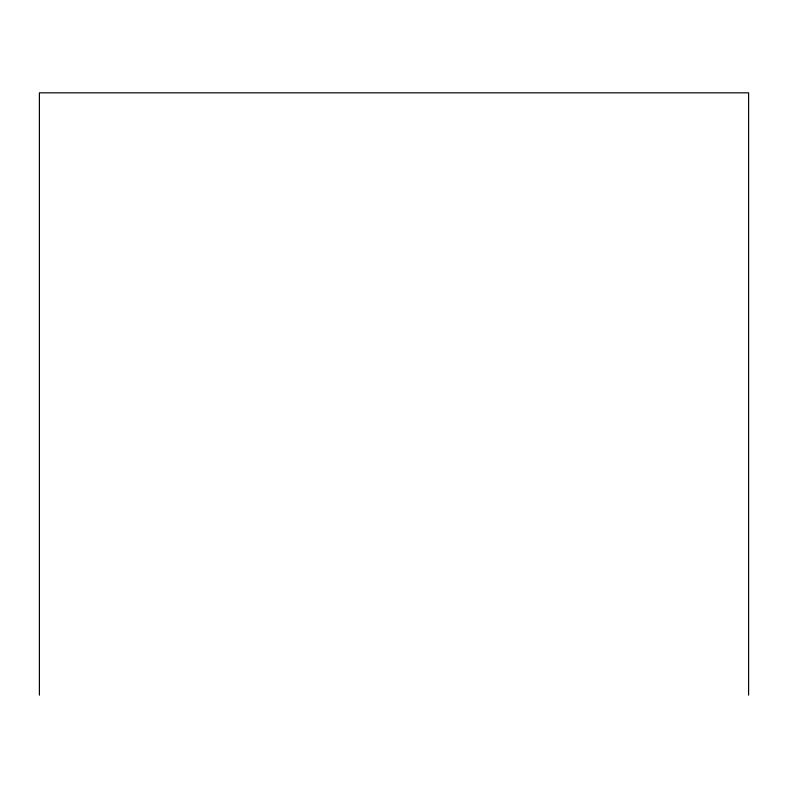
<?xml version="1.0" encoding="UTF-8"?>
<svg xmlns="http://www.w3.org/2000/svg" width="788" height="788" viewBox="0 0 788 788"><rect width="100%" height="100%" fill="white"/><g stroke="black" fill="none" stroke-linecap="round" stroke-linejoin="round"><path stroke-width="1.18" d="M748.6 695.164L748.6 92.836L39.4 92.836L39.4 695.164"/></g></svg>
